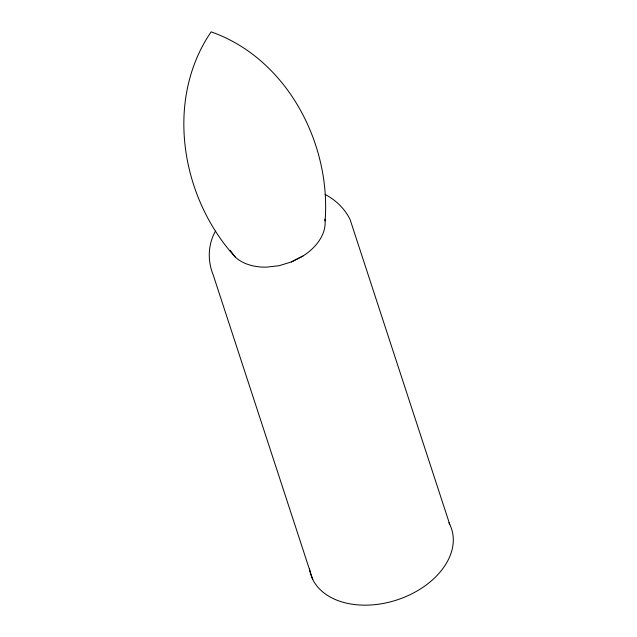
<?xml version="1.0" encoding="UTF-8"?>
<svg xmlns="http://www.w3.org/2000/svg" width="637" height="637" viewBox="0 0 637 637"><rect width="100%" height="100%" fill="white"/><g stroke="black" fill="none" stroke-linecap="round" stroke-linejoin="round"><path stroke-width="0.96" d="M325.085 220.935C331.184 143.269 286.777 58.453 211.134 31.85C164.442 100.089 181.067 197.741 235.196 257.006A50.387 34.43 -18.1 0 0 266.186 267.15L278.958 265.74L291.404 261.942L302.933 256.05A50.259 34.342 -18.1 0 0 324.878 219.144M215.449 231.135C207.973 244.305 207.407 260.668 213.108 274.627L312.719 579.375M302.933 256.05L291.404 261.942M325.053 194.373C335.818 200.114 344.784 208.61 350.135 219.646L449.746 524.386M230.22 250.341L235.196 257.006M448.862 522.714A74.003 50.562 -18.1 0 1 397.098 599.895A74.003 50.562 -18.1 0 1 309.455 568.515"/></g></svg>
